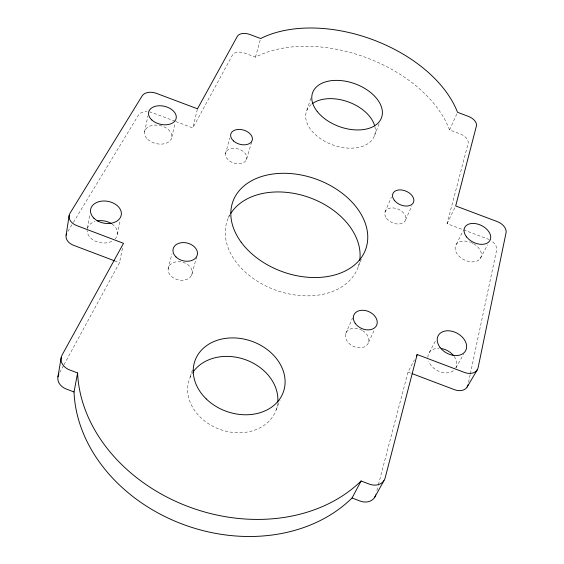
<?xml version="1.0" encoding="UTF-8"?>
<svg xmlns="http://www.w3.org/2000/svg" width="564" height="564" viewBox="0 0 564 564"><rect width="100%" height="100%" fill="white"/><g stroke="black" fill="none" stroke-linecap="round" stroke-linejoin="round"><path stroke-width="0.42" stroke-dasharray="2.82 2.11" d="M87.385 228.265L89.746 214.595M117.404 234.314L120.28 219.925M144.567 131.983L147.867 115.944M63.972 364.774L119.505 262.711L122.818 246.694M468.543 382.286L470.186 374.559M470.369 373.699L496.602 250.141A11.083 7.304 27.1 0 0 491.117 240.666M171.851 137.094L175.101 122.867M175.82 121.535L192.832 127.936L197.492 108.81M168.157 268.873L171.935 253.906M376.858 490.581L378.197 485.505M378.416 484.659L408.026 372.085L414.378 359.874M489.242 239.615A11.083 7.304 27.1 0 0 487.916 239.051L447.055 223.661L468.127 143.531A10.131 6.218 23.8 0 0 460.309 133.978L449.557 129.946A118.941 75.491 19.9 0 0 366.671 57.761A118.941 75.491 19.9 0 0 255.457 57.14L244.769 53.136A10.089 6.183 16 0 0 232.453 55.11L192.832 127.936M191.598 275.218A12.239 9.087 14.2 0 0 177.886 261.668A12.239 9.087 14.2 0 0 171.068 276.015A12.239 9.087 14.2 0 0 191.598 275.218L196.603 257.064M225.41 153.965L229.781 138.102M255.457 57.14L260.638 38.528M228.547 217.507L229.759 213.396M246.405 159.823A10.984 7.353 16.3 0 0 233.757 148.311A10.984 7.353 16.3 0 0 228.251 159.901A10.984 7.353 16.3 0 0 246.405 159.823L251.713 141.811M190.16 377.274L192.451 369.688M306.872 110.255L310.856 98.235M374.475 135.642L379.107 123.854M276.113 409.972L280.061 400.179M358.288 266.511L361.305 259.419M385.022 212.05L391.409 197.132M345.711 333.606L352.613 317.948M405.608 219.805L411.91 205.761M449.557 129.946L457.164 113.117M368.609 342.277L374.771 329.08M447.055 223.661L455.684 205.952M456.339 244.297L463.312 230.486M429.338 352.429L436.226 339.479M480.288 258.509L487.585 244.811M59.763 372.501L63.556 365.542M455.916 367.834L463.601 354.27M67.899 231.409L72.904 223.161M73.355 222.413L138.384 115.211A11.019 7.233 12.6 0 1 146.774 111.63M175.016 121.225L152.336 112.687A11.019 7.233 12.6 0 0 149.594 111.919M114.584 260.843L119.505 262.711M408.026 372.085L411.283 373.319M112.025 224.042A15.306 11.068 10 0 1 115.091 238.896M111.764 241.321A15.306 11.068 10 0 1 95.711 241.314A15.306 11.068 10 0 1 87.11 230.563M87.399 228.413A15.306 11.068 10 0 1 95.02 221.419M277.629 403.676A46.008 37.111 19.3 0 1 219.995 429.416A46.008 37.111 19.3 0 1 192.458 372.987M362.73 330.652A12.267 9.144 25 0 1 363.533 347.191A12.267 9.144 25 0 1 345.401 336.518A12.267 9.144 25 0 1 362.046 330.25M374.849 126.512A36.117 22.87 19.9 0 1 333.155 145.068A36.117 22.87 19.9 0 1 311.575 104.234M473.718 243.824A13.966 9.32 26.7 0 1 476.827 261.118A13.966 9.32 26.7 0 1 455.585 250.931A13.966 9.32 26.7 0 1 470.454 242.259M471.123 242.52A13.966 9.32 26.7 0 1 473.09 243.465M453.449 370.752A15.383 11.188 29.4 0 1 439.723 371.676A15.383 11.188 29.4 0 1 428.668 361.369M427.879 357.357A15.383 11.188 29.4 0 1 439.018 348.27M454.239 356.49A15.383 11.188 29.4 0 1 455.86 367.961M359.388 262.366A69.414 49.272 19.7 0 1 275.606 290.129A69.414 49.272 19.7 0 1 229.717 215.222M386.495 218.282A11.012 7.388 23.3 0 0 404.698 221.511A11.012 7.388 23.3 0 0 394.708 208.123A11.012 7.388 23.3 0 0 386.495 218.282M147.761 139.357A13.896 9.236 13 0 0 171.096 139.386A13.896 9.236 13 0 0 155.749 125.088A13.896 9.236 13 0 0 147.761 139.357"/><path stroke-width="0.85" d="M66.122 235.125L69.175 215.377M57.944 376.801L61.18 357.632M375.751 494.811A13.762 11.21 32.4 0 1 359.994 501.022L352.049 497.991A158.054 128.007 19.3 0 1 181.622 523.836A158.054 128.007 19.3 0 1 74.032 391.966L77.599 372.966L69.576 369.906A13.987 11.146 6.9 0 1 62.174 354.869L123.516 243.317L76.782 225.621A12.634 9.031 9.1 0 1 70.056 213.157L142.227 95.774A11.188 7.219 12.8 0 1 156.376 93.342L197.492 108.81L237.338 36.364A10.23 6.155 16.1 0 1 249.803 34.467L260.638 38.528A120.703 75.209 19.9 0 1 373.192 39.832A120.703 75.209 19.9 0 1 457.524 112.314L468.43 116.403A10.272 6.19 23.7 0 1 476.418 125.983L455.684 205.952L497.187 221.56A11.259 7.29 26.8 0 1 506.07 232.706L478.124 367.65A12.704 9.144 30.3 0 1 464.391 372.423L417.156 354.537L416.366 356.06M417.156 354.537L385.177 477.884A14.029 11.273 31.8 0 1 369.187 484.074L361.087 480.986A161.05 128.592 19.3 0 1 187.657 506.366A161.05 128.592 19.3 0 1 77.599 372.966M352.049 497.991L361.087 480.986M374.559 497.504L383.985 480.591M467.098 387.08L477.229 369.878M114.584 260.843L73.581 245.305A12.415 9.017 8.7 0 1 66.608 233.616M412.094 373.629L454.429 389.675A12.486 9.123 30.7 0 0 468 384.859M74.032 391.966L66.164 388.963A13.726 11.083 6.3 0 1 58.924 374.052M97.17 220.891A15.306 11.068 10 0 1 111.404 223.64M192.909 372.303A46.008 37.111 19.3 0 1 245.051 359.55A46.008 37.111 19.3 0 1 277.798 402.061M312.223 103.734A36.117 22.87 19.9 0 1 347.826 101.739A36.117 22.87 19.9 0 1 374.644 125.709M441.245 348.489A15.383 11.188 29.4 0 1 453.315 355.306M230.598 213.728A69.414 49.272 19.7 0 1 309.728 197.668A69.414 49.272 19.7 0 1 359.684 260.66M93.892 218.169A15.566 11.083 10.4 0 0 120.336 217.584A15.566 11.083 10.4 0 0 103.614 200.995A15.566 11.083 10.4 0 0 93.892 218.169M206.212 398.889A46.875 37.273 19.3 0 0 283.354 392.015A46.875 37.273 19.3 0 0 227.969 338.104A46.875 37.273 19.3 0 0 206.212 398.889M175.975 256.93A12.45 9.102 14.4 0 0 196.829 256.239A12.45 9.102 14.4 0 0 182.842 242.583A12.45 9.102 14.4 0 0 175.975 256.93M355.158 323.235A12.486 9.158 24.8 0 0 375.864 326.556A12.486 9.158 24.8 0 0 364.809 310.44A12.486 9.158 24.8 0 0 355.158 323.235M317.264 111.531A36.646 22.786 19.9 0 0 378.402 122.712A36.646 22.786 19.9 0 0 345.612 81.23A36.646 22.786 19.9 0 0 317.264 111.531M233.552 140.965A11.153 7.339 16.4 0 0 251.953 140.993A11.153 7.339 16.4 0 0 239.08 129.41A11.153 7.339 16.4 0 0 233.552 140.965M466.604 236.958A14.192 9.306 26.5 0 0 489.615 241.004A14.192 9.306 26.5 0 0 475.931 223.689A14.192 9.306 26.5 0 0 466.604 236.958M439.92 347.248A15.651 11.21 29.1 0 0 465.314 351.252A15.651 11.21 29.1 0 0 450.551 330.976A15.651 11.21 29.1 0 0 439.92 347.248M241.152 242.189A70.556 49.265 19.7 0 0 359.684 259.764A70.556 49.265 19.7 0 0 297.038 174.283A70.556 49.265 19.7 0 0 241.152 242.189M394.285 200.234A11.188 7.374 23.2 0 0 412.756 203.569A11.188 7.374 23.2 0 0 402.541 190.117A11.188 7.374 23.2 0 0 394.285 200.234M151.822 119.97A14.114 9.221 13.2 0 0 175.496 120.132A14.114 9.221 13.2 0 0 159.866 105.743A14.114 9.221 13.2 0 0 151.822 119.97"/></g></svg>
